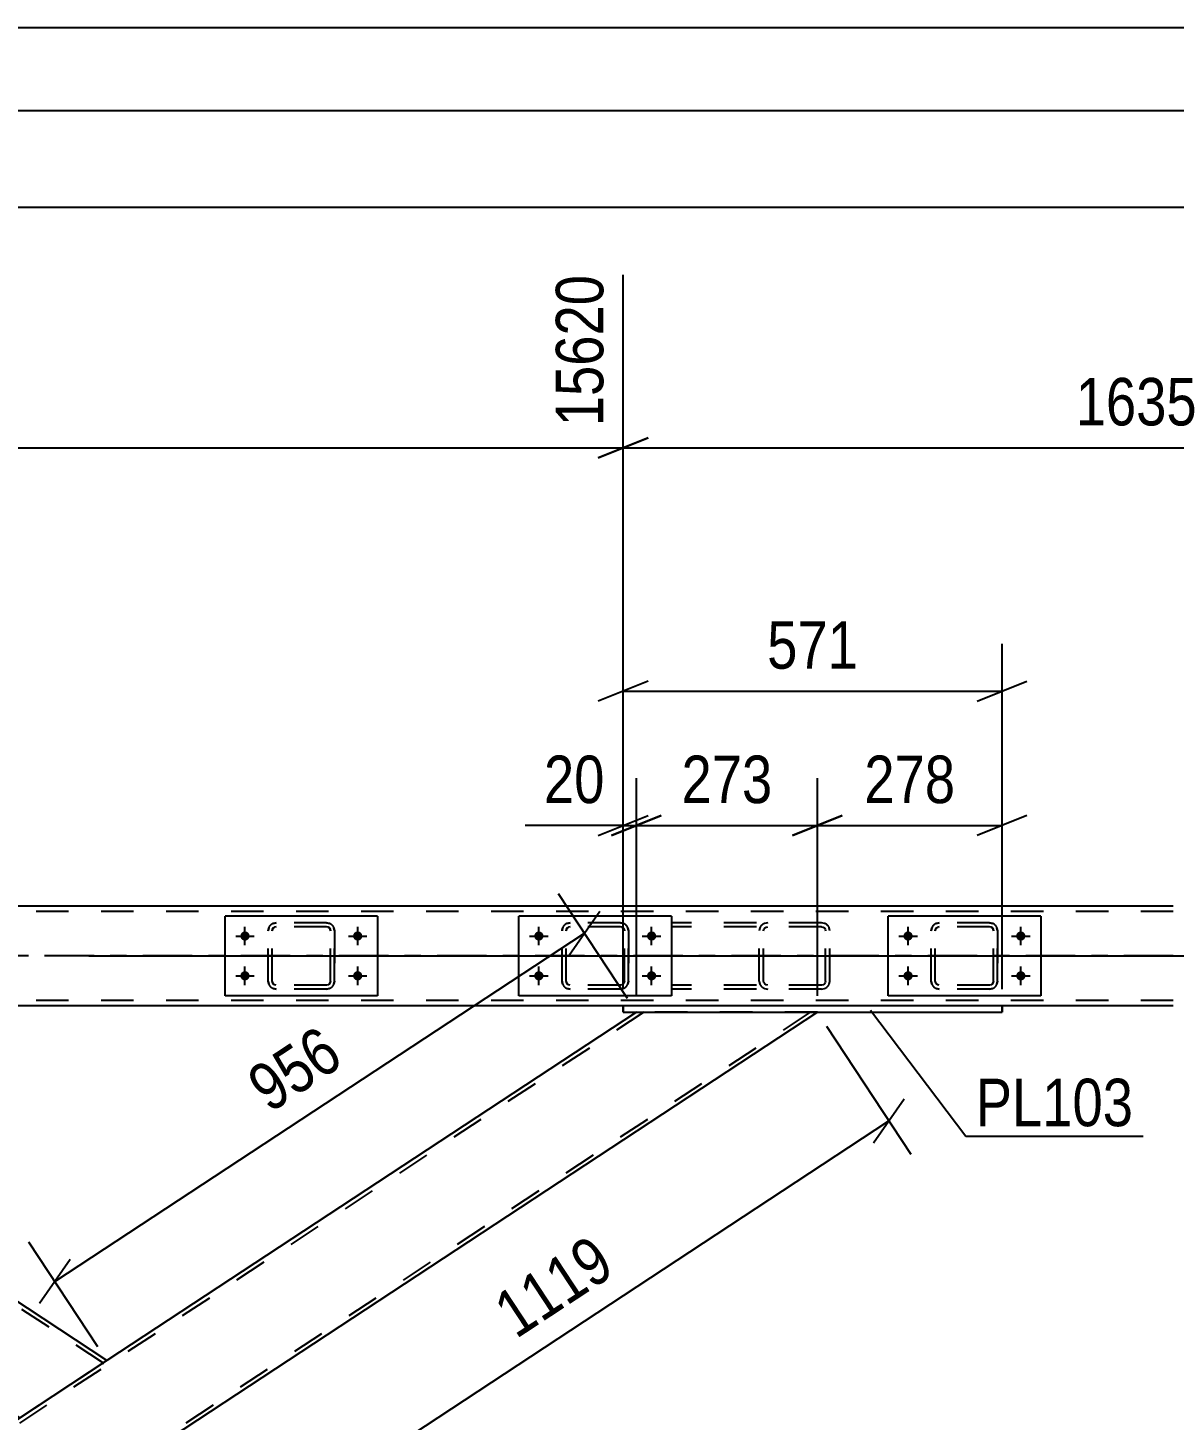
# Model space of a CAD drawing. Header units: millimetres. Extents: x -857 to 332, y -866 to -25.
# Drawn here: x -223.7 to -154.6, y -109 to -25.1 of the extents above; entities that cross this region are included whole.
import ezdxf

# ---------------------------------------------------------------- set-up
doc = ezdxf.new("R2010")
doc.units = ezdxf.units.MM
doc.linetypes.add('DXK_LINE_DOT2', pattern=[3.9198, 1.9599, -1.9599])
doc.linetypes.add('DXK_LINE_DOT3', pattern=[5.9187, 2.979, -0.9799, 0.9799, -0.9799])
doc.styles.add('Arial Narrow', font='ARIALN.TTF', dxfattribs={"height": 0.2})

# ---------------------------------------------------------------- blocks, each defined once
blk = doc.blocks.new('Unknown-570388934-1134')
at = {"color": 5, "linetype": 'Continuous'}
for p, q in [((332.353, -25.051), (-856.647, -25.051)), ((327.353, -30.051), (-851.647, -30.051))]:
    blk.add_line(p, q, dxfattribs=at)
blk = doc.blocks.new('Bolt-570388934-11972 - 11942')
at = {"linetype": 'Continuous'}
for points in [[(-170.637, -79.549, -1), (-170.637, -80.109, -1)], [(-163.837, -79.549, -1), (-163.837, -80.109, -1)], [(-170.637, -81.949, -1), (-170.637, -82.509, -1)], [(-163.837, -81.949, -1), (-163.837, -82.509, -1)]]:
    blk.add_hatch(color=1, dxfattribs=at).paths.add_polyline_path(points)
at = {"color": 1, "linetype": 'Continuous'}
for p, q in [((-170.637, -80.389), (-170.637, -79.269)), ((-163.837, -80.389), (-163.837, -79.269)), ((-171.197, -79.829), (-170.077, -79.829)), ((-164.397, -79.829), (-163.277, -79.829)), ((-171.197, -82.229), (-170.077, -82.229)), ((-170.637, -82.789), (-170.637, -81.669)), ((-164.397, -82.229), (-163.277, -82.229)), ((-163.837, -82.789), (-163.837, -81.669))]:
    blk.add_line(p, q, dxfattribs=at)
blk = doc.blocks.new('Part-570388934-12032 - 11942')
at = {"color": 7, "linetype": 'DXK_LINE_DOT2'}
for p, q in [((-209.237, -79.509), (-209.201, -79.326)), ((-209.201, -79.326), (-209.237, -79.509)), ((-209.237, -82.549), (-209.237, -79.509)), ((-209.237, -79.509), (-209.237, -79.509)), ((-209.237, -82.549), (-209.237, -79.509)), ((-208.997, -79.509), (-208.979, -79.417)), ((-208.979, -79.417), (-208.997, -79.509)), ((-208.997, -82.549), (-208.997, -79.509)), ((-208.997, -79.509), (-208.997, -79.509)), ((-208.997, -82.549), (-208.997, -79.509)), ((-208.979, -79.417), (-208.927, -79.34)), ((-208.927, -79.34), (-208.979, -79.417)), ((-208.941, -79.066), (-208.757, -79.029)), ((-208.757, -79.029), (-208.941, -79.066)), ((-208.927, -79.34), (-208.849, -79.288)), ((-208.757, -79.269), (-208.849, -79.288)), ((-205.717, -79.029), (-208.757, -79.029)), ((-205.717, -79.269), (-208.757, -79.269)), ((-205.717, -79.029), (-205.533, -79.066)), ((-205.533, -79.066), (-205.717, -79.029)), ((-205.625, -79.288), (-205.717, -79.269)), ((-205.625, -79.288), (-205.547, -79.34)), ((-205.547, -79.34), (-205.625, -79.288)), ((-205.547, -79.34), (-205.495, -79.417)), ((-205.495, -79.417), (-205.547, -79.34)), ((-205.495, -79.417), (-205.477, -79.509)), ((-205.477, -79.509), (-205.495, -79.417)), ((-205.477, -82.549), (-205.477, -79.509)), ((-205.477, -79.509), (-205.477, -79.509)), ((-205.477, -82.549), (-205.477, -79.509)), ((-205.274, -79.326), (-205.237, -79.509)), ((-205.237, -79.509), (-205.274, -79.326)), ((-205.237, -82.549), (-205.237, -79.509)), ((-205.237, -79.509), (-205.237, -79.509)), ((-205.237, -79.509), (-205.237, -82.549)), ((-209.237, -82.549), (-209.237, -82.549)), ((-209.201, -82.733), (-209.237, -82.549)), ((-209.237, -82.549), (-209.201, -82.733)), ((-208.997, -82.549), (-208.997, -82.549)), ((-208.979, -82.641), (-208.997, -82.549)), ((-208.997, -82.549), (-208.979, -82.641)), ((-208.927, -82.719), (-208.979, -82.641)), ((-208.979, -82.641), (-208.927, -82.719)), ((-208.757, -83.029), (-208.941, -82.993)), ((-208.941, -82.993), (-208.757, -83.029)), ((-208.849, -82.771), (-208.927, -82.719)), ((-208.927, -82.719), (-208.849, -82.771)), ((-208.757, -82.789), (-208.849, -82.771)), ((-205.717, -82.789), (-208.757, -82.789)), ((-205.717, -83.029), (-208.757, -83.029)), ((-205.625, -82.771), (-205.717, -82.789)), ((-205.533, -82.993), (-205.717, -83.029)), ((-205.717, -83.029), (-205.533, -82.993)), ((-205.547, -82.719), (-205.625, -82.771)), ((-205.495, -82.641), (-205.547, -82.719)), ((-205.547, -82.719), (-205.495, -82.641)), ((-205.477, -82.549), (-205.495, -82.641)), ((-205.495, -82.641), (-205.477, -82.549)), ((-205.477, -82.549), (-205.477, -82.549)), ((-205.237, -82.549), (-205.274, -82.733)), ((-205.274, -82.733), (-205.237, -82.549)), ((-205.237, -82.549), (-205.237, -82.549))]:
    blk.add_line(p, q, dxfattribs=at)
for centre, start, end in [((-208.757, -79.509), 112.5, 157.5), ((-208.757, -79.509), 112.5, 157.5), ((-205.717, -79.509), 22.5, 67.5), ((-205.717, -79.509), 22.5, 67.5), ((-208.757, -82.549), 202.5, 247.5), ((-208.757, -82.549), 202.5, 247.5), ((-205.717, -82.549), 292.5, 337.5), ((-205.717, -82.549), 292.5, 337.5)]:
    blk.add_arc(centre, 0.48, start, end, dxfattribs=at)
blk = doc.blocks.new('Part-570388934-12038 - 11942')
at = {"color": 7, "linetype": 'DXK_LINE_DOT2'}
for p, q in [((-191.509, -79.509), (-191.473, -79.326)), ((-191.473, -79.326), (-191.509, -79.509)), ((-191.509, -82.549), (-191.509, -79.509)), ((-191.509, -79.509), (-191.509, -79.509)), ((-191.509, -82.549), (-191.509, -79.509)), ((-191.269, -79.509), (-191.251, -79.418)), ((-191.251, -79.418), (-191.269, -79.509)), ((-191.269, -82.549), (-191.269, -79.509)), ((-191.269, -79.509), (-191.269, -79.509)), ((-191.269, -82.549), (-191.269, -79.509)), ((-191.251, -79.418), (-191.199, -79.34)), ((-191.199, -79.34), (-191.251, -79.418)), ((-191.213, -79.066), (-191.029, -79.029)), ((-191.029, -79.029), (-191.213, -79.066)), ((-191.199, -79.34), (-191.121, -79.288)), ((-191.029, -79.269), (-191.121, -79.288)), ((-187.989, -79.029), (-191.029, -79.029)), ((-187.989, -79.269), (-191.029, -79.269)), ((-187.989, -79.029), (-187.806, -79.066)), ((-187.806, -79.066), (-187.989, -79.029)), ((-187.898, -79.288), (-187.989, -79.269)), ((-187.898, -79.288), (-187.82, -79.34)), ((-187.82, -79.34), (-187.898, -79.288)), ((-187.82, -79.34), (-187.768, -79.418)), ((-187.768, -79.418), (-187.82, -79.34)), ((-187.768, -79.418), (-187.749, -79.509)), ((-187.749, -79.509), (-187.768, -79.418)), ((-187.749, -82.549), (-187.749, -79.509)), ((-187.749, -79.509), (-187.749, -79.509)), ((-187.749, -82.549), (-187.749, -79.509)), ((-187.546, -79.326), (-187.509, -79.509)), ((-187.509, -79.509), (-187.546, -79.326)), ((-187.509, -82.549), (-187.509, -79.509)), ((-187.509, -79.509), (-187.509, -79.509)), ((-187.509, -79.509), (-187.509, -82.549)), ((-191.509, -82.549), (-191.509, -82.549)), ((-191.473, -82.733), (-191.509, -82.549)), ((-191.509, -82.549), (-191.473, -82.733)), ((-191.269, -82.549), (-191.269, -82.549)), ((-191.251, -82.641), (-191.269, -82.549)), ((-191.269, -82.549), (-191.251, -82.641)), ((-191.199, -82.719), (-191.251, -82.641)), ((-191.251, -82.641), (-191.199, -82.719)), ((-191.029, -83.029), (-191.213, -82.993)), ((-191.213, -82.993), (-191.029, -83.029)), ((-191.121, -82.771), (-191.199, -82.719)), ((-191.199, -82.719), (-191.121, -82.771)), ((-191.029, -82.789), (-191.121, -82.771)), ((-187.989, -82.789), (-191.029, -82.789)), ((-187.989, -83.029), (-191.029, -83.029)), ((-187.898, -82.771), (-187.989, -82.789)), ((-187.806, -82.993), (-187.989, -83.029)), ((-187.989, -83.029), (-187.806, -82.993)), ((-187.82, -82.719), (-187.898, -82.771)), ((-187.768, -82.641), (-187.82, -82.719)), ((-187.82, -82.719), (-187.768, -82.641)), ((-187.749, -82.549), (-187.768, -82.641)), ((-187.768, -82.641), (-187.749, -82.549)), ((-187.749, -82.549), (-187.749, -82.549)), ((-187.509, -82.549), (-187.546, -82.733)), ((-187.546, -82.733), (-187.509, -82.549)), ((-187.509, -82.549), (-187.509, -82.549))]:
    blk.add_line(p, q, dxfattribs=at)
for centre, start, end in [((-191.029, -79.509), 112.5, 157.5), ((-191.029, -79.509), 112.5, 157.5), ((-187.989, -79.509), 22.5, 67.5), ((-187.989, -79.509), 22.5, 67.5), ((-191.029, -82.549), 202.5, 247.5), ((-191.029, -82.549), 202.5, 247.5), ((-187.989, -82.549), 292.5, 337.5), ((-187.989, -82.549), 292.5, 337.5)]:
    blk.add_arc(centre, 0.48, start, end, dxfattribs=at)
blk = doc.blocks.new('Part-570388934-12073 - 11942')
at = {"color": 7, "linetype": 'DXK_LINE_DOT2'}
for p, q in [((-169.237, -79.509), (-169.201, -79.326)), ((-169.201, -79.326), (-169.237, -79.509)), ((-169.237, -82.549), (-169.237, -79.509)), ((-169.237, -79.509), (-169.237, -79.509)), ((-169.237, -82.549), (-169.237, -79.509)), ((-168.997, -79.509), (-168.979, -79.417)), ((-168.979, -79.417), (-168.997, -79.509)), ((-168.997, -82.549), (-168.997, -79.509)), ((-168.997, -79.509), (-168.997, -79.509)), ((-168.997, -82.549), (-168.997, -79.509)), ((-168.979, -79.417), (-168.927, -79.34)), ((-168.927, -79.34), (-168.979, -79.417)), ((-168.941, -79.066), (-168.757, -79.029)), ((-168.757, -79.029), (-168.941, -79.066)), ((-168.927, -79.34), (-168.849, -79.288)), ((-168.757, -79.269), (-168.849, -79.288)), ((-165.717, -79.029), (-168.757, -79.029)), ((-165.717, -79.269), (-168.757, -79.269)), ((-165.717, -79.029), (-165.533, -79.066)), ((-165.533, -79.066), (-165.717, -79.029)), ((-165.625, -79.288), (-165.717, -79.269)), ((-165.625, -79.288), (-165.547, -79.34)), ((-165.547, -79.34), (-165.625, -79.288)), ((-165.547, -79.34), (-165.495, -79.417)), ((-165.495, -79.417), (-165.547, -79.34)), ((-165.495, -79.417), (-165.477, -79.509)), ((-165.477, -79.509), (-165.495, -79.417)), ((-165.477, -82.549), (-165.477, -79.509)), ((-165.477, -79.509), (-165.477, -79.509)), ((-165.477, -82.549), (-165.477, -79.509)), ((-165.274, -79.326), (-165.237, -79.509)), ((-165.237, -79.509), (-165.274, -79.326)), ((-165.237, -82.549), (-165.237, -79.509)), ((-165.237, -79.509), (-165.237, -79.509)), ((-165.237, -79.509), (-165.237, -82.549)), ((-169.237, -82.549), (-169.237, -82.549)), ((-169.201, -82.733), (-169.237, -82.549)), ((-169.237, -82.549), (-169.201, -82.733)), ((-168.997, -82.549), (-168.997, -82.549)), ((-168.979, -82.641), (-168.997, -82.549)), ((-168.997, -82.549), (-168.979, -82.641)), ((-168.927, -82.719), (-168.979, -82.641)), ((-168.979, -82.641), (-168.927, -82.719)), ((-168.757, -83.029), (-168.941, -82.993)), ((-168.941, -82.993), (-168.757, -83.029)), ((-168.849, -82.771), (-168.927, -82.719)), ((-168.927, -82.719), (-168.849, -82.771)), ((-168.757, -82.789), (-168.849, -82.771)), ((-165.717, -82.789), (-168.757, -82.789)), ((-165.717, -83.029), (-168.757, -83.029)), ((-165.625, -82.771), (-165.717, -82.789)), ((-165.533, -82.993), (-165.717, -83.029)), ((-165.717, -83.029), (-165.533, -82.993)), ((-165.547, -82.719), (-165.625, -82.771)), ((-165.495, -82.641), (-165.547, -82.719)), ((-165.547, -82.719), (-165.495, -82.641)), ((-165.477, -82.549), (-165.495, -82.641)), ((-165.495, -82.641), (-165.477, -82.549)), ((-165.477, -82.549), (-165.477, -82.549)), ((-165.237, -82.549), (-165.274, -82.733)), ((-165.274, -82.733), (-165.237, -82.549)), ((-165.237, -82.549), (-165.237, -82.549))]:
    blk.add_line(p, q, dxfattribs=at)
for centre, start, end in [((-168.757, -79.509), 112.5, 157.5), ((-168.757, -79.509), 112.5, 157.5), ((-165.717, -79.509), 22.5, 67.5), ((-165.717, -79.509), 22.5, 67.5), ((-168.757, -82.549), 202.5, 247.5), ((-168.757, -82.549), 202.5, 247.5), ((-165.717, -82.549), 292.5, 337.5), ((-165.717, -82.549), 292.5, 337.5)]:
    blk.add_arc(centre, 0.48, start, end, dxfattribs=at)
blk = doc.blocks.new('Part-570388934-12195 - 11942')
at = {"color": 7, "linetype": 'DXK_LINE_DOT2'}
for p, q in [((-175.867, -79.029), (-184.882, -79.029)), ((-175.867, -79.269), (-184.882, -79.269)), ((-179.574, -79.326), (-179.613, -79.509)), ((-179.613, -82.549), (-179.613, -79.509)), ((-179.358, -79.509), (-179.338, -79.417)), ((-179.358, -82.549), (-179.358, -79.509)), ((-179.338, -79.417), (-179.283, -79.34)), ((-179.102, -79.029), (-179.298, -79.066)), ((-179.283, -79.34), (-179.2, -79.288)), ((-179.2, -79.288), (-179.102, -79.269)), ((-175.672, -79.066), (-175.867, -79.029)), ((-175.867, -79.269), (-175.769, -79.288)), ((-175.769, -79.288), (-175.687, -79.34)), ((-175.687, -79.34), (-175.631, -79.417)), ((-175.631, -79.417), (-175.612, -79.509)), ((-175.612, -82.549), (-175.612, -79.509)), ((-175.356, -79.509), (-175.395, -79.326)), ((-175.356, -82.549), (-175.356, -79.509)), ((-175.867, -82.789), (-184.882, -82.789)), ((-175.867, -83.029), (-184.882, -83.029)), ((-179.613, -82.549), (-179.574, -82.733)), ((-179.338, -82.641), (-179.358, -82.549)), ((-179.283, -82.719), (-179.338, -82.641)), ((-179.298, -82.993), (-179.102, -83.029)), ((-179.2, -82.771), (-179.283, -82.719)), ((-179.102, -82.789), (-179.2, -82.771)), ((-175.769, -82.771), (-175.867, -82.789)), ((-175.867, -83.029), (-175.672, -82.993)), ((-175.687, -82.719), (-175.769, -82.771)), ((-175.631, -82.641), (-175.687, -82.719)), ((-175.612, -82.549), (-175.631, -82.641)), ((-175.395, -82.733), (-175.356, -82.549))]:
    blk.add_line(p, q, dxfattribs=at)
for centre, start, end in [((-179.122, -79.53), 110.75832, 155.68004), ((-175.848, -79.53), 24.31996, 69.24168), ((-179.122, -82.528), 204.31996, 249.24168), ((-175.848, -82.528), 290.75832, 335.68004)]:
    blk.add_arc(centre, 0.496, start, end, dxfattribs=at)
blk = doc.blocks.new('Part-570388934-12323 - 11942')
at = {"color": 2, "linetype": 'Continuous'}
for p, q in [((-187.822, -84.429), (-187.822, -84.029)), ((-187.822, -84.029), (-187.822, -84.029)), ((-164.965, -84.029), (-187.822, -84.029)), ((-187.822, -84.429), (-187.822, -84.429)), ((-187.822, -84.429), (-164.965, -84.429)), ((-164.965, -84.029), (-164.965, -84.429))]:
    blk.add_line(p, q, dxfattribs=at)
at = {"color": 7, "linetype": 'DXK_LINE_DOT2'}
for p, q in [((-187.822, -84.029), (-187.822, -84.429)), ((-164.965, -84.029), (-164.965, -84.029)), ((-164.965, -84.429), (-164.965, -84.029)), ((-164.965, -84.429), (-164.965, -84.429))]:
    blk.add_line(p, q, dxfattribs=at)
blk = doc.blocks.new('Part-570388934-12405 - 11942')
at = {"color": 7, "linetype": 'DXK_LINE_DOT2'}
for p, q in [((-186.585, -84.429), (-262.9, -134.628)), ((-176.541, -84.429), (-252.856, -134.628)), ((-176.104, -84.429), (-187.022, -84.429)), ((-187.022, -84.429), (-187.022, -84.429)), ((-176.104, -84.429), (-176.104, -84.429)), ((-176.104, -84.429), (-176.104, -84.429)), ((-218.961, -105.438), (-224.42, -109.029)), ((-213.502, -109.029), (-218.961, -112.62)), ((-261.528, -133.438), (-263.337, -134.628)), ((-263.337, -134.628), (-263.337, -134.628)), ((-263.337, -134.628), (-252.419, -134.628))]:
    blk.add_line(p, q, dxfattribs=at)
at = {"color": 2, "linetype": 'Continuous'}
for p, q in [((-187.022, -84.429), (-218.961, -105.438)), ((-176.104, -84.429), (-213.502, -109.029)), ((-224.42, -109.029), (-261.528, -133.438)), ((-218.961, -112.62), (-252.419, -134.628))]:
    blk.add_line(p, q, dxfattribs=at)
blk = doc.blocks.new('Part-570388934-12272 - 11942')
at = {"color": 2, "linetype": 'Continuous'}
for p, q in [((-261.528, -84.62), (-261.495, -84.598)), ((-224.42, -109.029), (-261.528, -84.62)), ((-261.239, -84.429), (-261.495, -84.598)), ((-261.253, -84.429), (-261.293, -84.465)), ((-218.961, -105.438), (-250.9, -84.429)), ((-218.961, -105.438), (-224.42, -109.029))]:
    blk.add_line(p, q, dxfattribs=at)
at = {"color": 7, "linetype": 'DXK_LINE_DOT2'}
for p, q in [((-261.495, -84.598), (-261.528, -84.62)), ((-224.201, -108.885), (-261.31, -84.476)), ((-250.9, -84.429), (-261.253, -84.429)), ((-261.253, -84.429), (-261.253, -84.429)), ((-261.239, -84.429), (-261.239, -84.429)), ((-219.179, -105.582), (-251.336, -84.429)), ((-219.397, -105.725), (-219.397, -105.725)), ((-219.397, -105.725), (-219.397, -105.725)), ((-219.23, -105.616), (-219.179, -105.582)), ((-219.179, -105.582), (-219.23, -105.616)), ((-219.23, -105.616), (-219.23, -105.616)), ((-219.089, -105.522), (-219.089, -105.522)), ((-218.994, -105.46), (-218.994, -105.46))]:
    blk.add_line(p, q, dxfattribs=at)
blk = doc.blocks.new('Part-570388934-12279 - 11942')
at = {"color": 2, "linetype": 'Continuous'}
for p, q in [((-162.637, -78.629), (-171.837, -78.629)), ((-171.837, -83.429), (-171.837, -78.629)), ((-162.637, -78.629), (-162.637, -83.429)), ((-162.637, -83.429), (-171.837, -83.429))]:
    blk.add_line(p, q, dxfattribs=at)
blk = doc.blocks.new('Bolt-570388934-12388 - 11942')
at = {"linetype": 'Continuous'}
for points in [[(-192.909, -79.549, -1), (-192.909, -80.109, -1)], [(-186.109, -79.549, -1), (-186.109, -80.109, -1)], [(-192.909, -81.949, -1), (-192.909, -82.509, -1)], [(-186.109, -81.949, -1), (-186.109, -82.509, -1)]]:
    blk.add_hatch(color=1, dxfattribs=at).paths.add_polyline_path(points)
at = {"color": 1, "linetype": 'Continuous'}
for p, q in [((-192.909, -80.389), (-192.909, -79.269)), ((-186.109, -80.389), (-186.109, -79.269)), ((-193.469, -79.829), (-192.349, -79.829)), ((-186.669, -79.829), (-185.549, -79.829)), ((-193.469, -82.229), (-192.349, -82.229)), ((-192.909, -82.789), (-192.909, -81.669)), ((-186.669, -82.229), (-185.549, -82.229)), ((-186.109, -82.789), (-186.109, -81.669))]:
    blk.add_line(p, q, dxfattribs=at)
blk = doc.blocks.new('Part-570388934-12453 - 11942')
at = {"color": 2, "linetype": 'Continuous'}
for p, q in [((-184.909, -78.629), (-194.109, -78.629)), ((-194.109, -83.429), (-194.109, -78.629)), ((-184.909, -78.629), (-184.909, -83.429)), ((-184.909, -83.429), (-194.109, -83.429))]:
    blk.add_line(p, q, dxfattribs=at)
blk = doc.blocks.new('Bolt-570388934-12454 - 11942')
at = {"linetype": 'Continuous'}
for points in [[(-210.637, -79.549, -1), (-210.637, -80.109, -1)], [(-203.837, -79.549, -1), (-203.837, -80.109, -1)], [(-210.637, -81.949, -1), (-210.637, -82.509, -1)], [(-203.837, -81.949, -1), (-203.837, -82.509, -1)]]:
    blk.add_hatch(color=1, dxfattribs=at).paths.add_polyline_path(points)
at = {"color": 1, "linetype": 'Continuous'}
for p, q in [((-210.637, -80.389), (-210.637, -79.269)), ((-203.837, -80.389), (-203.837, -79.269)), ((-211.197, -79.829), (-210.077, -79.829)), ((-204.397, -79.829), (-203.277, -79.829)), ((-211.197, -82.229), (-210.077, -82.229)), ((-210.637, -82.789), (-210.637, -81.669)), ((-204.397, -82.229), (-203.277, -82.229)), ((-203.837, -82.789), (-203.837, -81.669))]:
    blk.add_line(p, q, dxfattribs=at)
blk = doc.blocks.new('Part-570388934-12505 - 11942')
at = {"color": 7, "linetype": 'DXK_LINE_DOT2'}
for p, q in [((-154.637, -78.029), (-778.334, -78.029)), ((-154.637, -78.349), (-812.613, -78.349)), ((-154.637, -83.709), (-812.613, -83.709)), ((-164.965, -84.029), (-187.822, -84.029))]:
    blk.add_line(p, q, dxfattribs=at)
at = {"color": 2, "linetype": 'Continuous'}
for p, q in [((-154.637, -78.029), (-289.071, -78.029)), ((-187.822, -84.029), (-250.1, -84.029)), ((-154.637, -84.029), (-164.965, -84.029))]:
    blk.add_line(p, q, dxfattribs=at)
at = {"color": 7, "linetype": 'DXK_LINE_DOT3'}
blk.add_line((-154.637, -81.029), (-812.613, -81.029), dxfattribs=at)
blk = doc.blocks.new('Part-570388934-12527 - 11942')
at = {"color": 2, "linetype": 'Continuous'}
for p, q in [((-202.637, -78.629), (-211.837, -78.629)), ((-211.837, -83.429), (-211.837, -78.629)), ((-202.637, -78.629), (-202.637, -83.429)), ((-202.637, -83.429), (-211.837, -83.429))]:
    blk.add_line(p, q, dxfattribs=at)
blk = doc.blocks.new('StraightDimension-570388934-13106 - 11942')
at = {"color": 7, "linetype": 'Continuous'}
for p, q in [((-187.571, -83.594), (-191.726, -77.278)), ((-191.083, -80.984), (-189.236, -78.333)), ((-222.099, -100.668), (-190.16, -79.659)), ((-219.51, -104.603), (-223.665, -98.286)), ((-221.175, -99.342), (-223.022, -101.993))]:
    blk.add_line(p, q, dxfattribs=at)
at = {"color": 0}
blk.add_wipeout([(-203.749, -87.7), (-206.057, -84.191), (-211.642, -87.864), (-209.334, -91.373)], dxfattribs=at)
at = {"color": 3, "style": 'Arial Narrow'}
blk.add_text('956', height=2.8633, rotation=33.33468, dxfattribs=at).set_placement((-209.162, -90.542))
blk = doc.blocks.new('StraightDimension-570388934-13384 - 11942')
at = {"color": 7, "linetype": 'Continuous'}
for p, q in [((-117.617, -75.829), (-117.617, -68.095)), ((-117.617, -75.829), (-117.617, -68.095)), ((-118.217, -74.329), (-117.017, -77.329)), ((-122.717, -75.829), (-115.217, -75.829)), ((-117.617, -81.029), (-117.617, -75.829)), ((-117.017, -82.529), (-118.217, -79.529)), ((-220.046, -81.029), (-115.217, -81.029))]:
    blk.add_line(p, q, dxfattribs=at)
at = {"color": 0}
blk.add_wipeout([(-118.367, -68.62), (-122.567, -68.62), (-122.567, -75.304), (-118.367, -75.304)], dxfattribs=at)
at = {"color": 3, "style": 'Arial Narrow'}
blk.add_text('130', height=2.8633, rotation=90.00021, dxfattribs=at).set_placement((-118.967, -74.704))
blk = doc.blocks.new('StraightDimension-570388934-13392 - 11942')
at = {"color": 7, "linetype": 'Continuous'}
for p, q in [((-118.217, -79.529), (-117.017, -82.529)), ((-220.046, -81.029), (-115.217, -81.029)), ((-117.617, -86.229), (-117.617, -81.029)), ((-117.017, -87.729), (-118.217, -84.729)), ((-122.717, -86.229), (-115.217, -86.229)), ((-117.617, -86.229), (-117.617, -93.964)), ((-117.617, -86.229), (-117.617, -93.964))]:
    blk.add_line(p, q, dxfattribs=at)
at = {"color": 0}
blk.add_wipeout([(-118.367, -86.754), (-122.567, -86.754), (-122.567, -93.439), (-118.367, -93.439)], dxfattribs=at)
at = {"color": 3, "style": 'Arial Narrow'}
blk.add_text('130', height=2.8633, rotation=90.00021, dxfattribs=at).set_placement((-118.967, -92.839))
blk = doc.blocks.new('StraightDimension-570388934-13457 - 11942')
at = {"color": 7, "linetype": 'Continuous'}
blk.add_line((-812.613, -35.874), (-125.117, -35.874), dxfattribs=at)
blk = doc.blocks.new('StraightDimension-570388934-13116 - 11942')
at = {"color": 7, "linetype": 'Continuous'}
for p, q in [((-175.554, -85.265), (-170.476, -92.984)), ((-172.719, -92.305), (-170.872, -89.654)), ((-209.193, -115.579), (-171.795, -90.979)), ((-212.952, -109.865), (-207.874, -117.584)), ((-208.27, -114.253), (-210.117, -116.905))]:
    blk.add_line(p, q, dxfattribs=at)
at = {"color": 0}
blk.add_wipeout([(-187.35, -100.314), (-189.658, -96.805), (-196.77, -101.483), (-194.462, -104.992)], dxfattribs=at)
at = {"color": 3, "style": 'Arial Narrow'}
blk.add_text('1119', height=2.8633, rotation=33.33468, dxfattribs=at).set_placement((-194.291, -104.161))
blk = doc.blocks.new('StraightDimension-570388934-13845 - 11942')
at = {"color": 7, "linetype": 'Continuous'}
for p, q in [((-187.822, -83.029), (-187.822, -62.204)), ((-164.965, -83.029), (-164.965, -62.204)), ((-186.322, -64.454), (-189.322, -65.654)), ((-166.465, -65.654), (-163.465, -64.454)), ((-187.822, -65.054), (-164.965, -65.054))]:
    blk.add_line(p, q, dxfattribs=at)
at = {"color": 0}
blk.add_wipeout([(-173.051, -64.304), (-173.051, -60.104), (-179.736, -60.104), (-179.736, -64.304)], dxfattribs=at)
at = {"color": 3, "style": 'Arial Narrow'}
blk.add_text('571', height=2.8633, dxfattribs=at).set_placement((-179.136, -63.704))
blk = doc.blocks.new('StraightDimension-570388934-13856 - 11942')
at = {"color": 7, "linetype": 'Continuous'}
for p, q in [((-187.022, -83.429), (-187.022, -70.311)), ((-176.104, -83.429), (-176.104, -70.311)), ((-188.522, -73.761), (-185.522, -72.561)), ((-174.604, -72.561), (-177.604, -73.761)), ((-187.022, -73.161), (-176.104, -73.161))]:
    blk.add_line(p, q, dxfattribs=at)
at = {"color": 0}
blk.add_wipeout([(-178.221, -72.411), (-178.221, -68.211), (-184.905, -68.211), (-184.905, -72.411)], dxfattribs=at)
at = {"color": 3, "style": 'Arial Narrow'}
blk.add_text('273', height=2.8633, dxfattribs=at).set_placement((-184.305, -71.811))
blk = doc.blocks.new('StraightDimension-570388934-13864 - 11942')
at = {"color": 7, "linetype": 'Continuous'}
for p, q in [((-176.104, -83.429), (-176.104, -70.311)), ((-164.965, -83.029), (-164.965, -70.311)), ((-177.604, -73.761), (-174.604, -72.561)), ((-163.465, -72.561), (-166.465, -73.761)), ((-176.104, -73.161), (-164.965, -73.161))]:
    blk.add_line(p, q, dxfattribs=at)
at = {"color": 0}
blk.add_wipeout([(-167.192, -72.411), (-167.192, -68.211), (-173.877, -68.211), (-173.877, -72.411)], dxfattribs=at)
at = {"color": 3, "style": 'Arial Narrow'}
blk.add_text('278', height=2.8633, dxfattribs=at).set_placement((-173.277, -71.811))
blk = doc.blocks.new('StraightDimension-570388934-13874 - 11942')
at = {"color": 7, "linetype": 'Continuous'}
for p, q in [((-187.822, -83.029), (-187.822, -70.311)), ((-187.022, -83.429), (-187.022, -70.311)), ((-189.322, -73.761), (-186.322, -72.561)), ((-185.522, -72.561), (-188.522, -73.761)), ((-187.822, -73.161), (-193.728, -73.161)), ((-187.822, -73.161), (-193.728, -73.161)), ((-187.822, -73.161), (-187.022, -73.161))]:
    blk.add_line(p, q, dxfattribs=at)
at = {"color": 0}
blk.add_wipeout([(-188.347, -72.411), (-188.347, -68.211), (-193.203, -68.211), (-193.203, -72.411)], dxfattribs=at)
at = {"color": 3, "style": 'Arial Narrow'}
blk.add_text('20', height=2.8633, dxfattribs=at).set_placement((-192.603, -71.811))
blk = doc.blocks.new('StraightDimension-570388934-23545 - 11942')
at = {"color": 7, "linetype": 'Continuous'}
for p, q in [((-187.822, -83.029), (-187.822, -39.94)), ((-125.917, -77.029), (-125.917, -39.94)), ((-186.322, -49.781), (-189.322, -50.981)), ((-187.822, -50.381), (-125.917, -50.381)), ((-127.417, -50.981), (-124.417, -49.781))]:
    blk.add_line(p, q, dxfattribs=at)
at = {"color": 0}
blk.add_wipeout([(-152.613, -49.631), (-152.613, -45.431), (-161.126, -45.431), (-161.126, -49.631)], dxfattribs=at)
at = {"color": 3, "style": 'Arial Narrow'}
blk.add_text('1635', height=2.8633, dxfattribs=at).set_placement((-160.526, -49.031))
at = {"color": 0, "linetype": 'Continuous'}
blk.add_wipeout([(-126.517, -39.34), (-130.717, -39.34), (-130.717, -49.681), (-126.517, -49.681)], dxfattribs=at)
at = {"color": 3, "linetype": 'Continuous', "style": 'Arial Narrow'}
blk.add_text('17255', height=2.8633, rotation=90.00021, dxfattribs=at).set_placement((-127.117, -49.081))
blk = doc.blocks.new('StraightDimension-570388934-23546 - 11942')
at = {"color": 7, "linetype": 'Continuous'}
for p, q in [((-272.957, -83.029), (-272.957, -39.94)), ((-187.822, -83.029), (-187.822, -39.94)), ((-271.457, -49.781), (-274.457, -50.981)), ((-272.957, -50.381), (-187.822, -50.381)), ((-189.322, -50.981), (-186.322, -49.781))]:
    blk.add_line(p, q, dxfattribs=at)
at = {"color": 0}
blk.add_wipeout([(-226.133, -49.631), (-226.133, -45.431), (-234.645, -45.431), (-234.645, -49.631)], dxfattribs=at)
at = {"color": 3, "style": 'Arial Narrow'}
blk.add_text('2128', height=2.8633, dxfattribs=at).set_placement((-234.045, -49.031))
at = {"color": 0, "linetype": 'Continuous'}
blk.add_wipeout([(-188.422, -39.34), (-192.622, -39.34), (-192.622, -49.681), (-188.422, -49.681)], dxfattribs=at)
at = {"color": 3, "linetype": 'Continuous', "style": 'Arial Narrow'}
blk.add_text('15620', height=2.8633, rotation=90.00021, dxfattribs=at).set_placement((-189.022, -49.081))
blk = doc.blocks.new('Mark-570388934-12319 - 11942')
at = {"color": 30, "linetype": 'Continuous'}
for p, q in [((-172.896, -84.308), (-167.156, -91.899)), ((-167.156, -91.899), (-156.453, -91.899))]:
    blk.add_line(p, q, dxfattribs=at)
at = {"color": 0}
blk.add_wipeout([(-157.053, -91.299), (-157.053, -88.299), (-166.556, -88.299), (-166.556, -91.299)], dxfattribs=at)
blk.add_wipeout([(-157.053, -91.299), (-157.053, -88.299), (-166.556, -88.299), (-166.556, -91.299)], dxfattribs=at)
at = {"color": 3, "style": 'Arial Narrow'}
blk.add_text('PL103', height=2.8633, dxfattribs=at).set_placement((-166.556, -91.299))

msp = doc.modelspace()

# ---------------------------------------------------------------- block references
for name in ['Unknown-570388934-1134', 'Part-570388934-12505 - 11942', 'Part-570388934-12527 - 11942', 'Part-570388934-12453 - 11942', 'Part-570388934-12279 - 11942', 'Bolt-570388934-12454 - 11942', 'Part-570388934-12032 - 11942', 'Bolt-570388934-12388 - 11942', 'Part-570388934-12038 - 11942', 'Part-570388934-12195 - 11942', 'Bolt-570388934-11972 - 11942', 'Part-570388934-12073 - 11942', 'Part-570388934-12405 - 11942', 'Part-570388934-12272 - 11942', 'Part-570388934-12323 - 11942']:
    msp.add_blockref(name, (0, 0))

# ---------------------------------------------------------------- next in the draw order: block references
msp.add_blockref('StraightDimension-570388934-13106 - 11942', (0, 0))

# ---------------------------------------------------------------- next in the draw order: block references
msp.add_blockref('StraightDimension-570388934-13384 - 11942', (0, 0))

# ---------------------------------------------------------------- next in the draw order: block references
for name in ['StraightDimension-570388934-13457 - 11942', 'StraightDimension-570388934-13392 - 11942']:
    msp.add_blockref(name, (0, 0))

# ---------------------------------------------------------------- next in the draw order: block references
for name in ['StraightDimension-570388934-13845 - 11942', 'StraightDimension-570388934-13116 - 11942']:
    msp.add_blockref(name, (0, 0))

# ---------------------------------------------------------------- next in the draw order: block references
for name in ['StraightDimension-570388934-13856 - 11942', 'Mark-570388934-12319 - 11942']:
    msp.add_blockref(name, (0, 0))

# ---------------------------------------------------------------- next in the draw order: block references
for name in ['StraightDimension-570388934-13874 - 11942', 'StraightDimension-570388934-13864 - 11942']:
    msp.add_blockref(name, (0, 0))

# ---------------------------------------------------------------- next in the draw order: block references
msp.add_blockref('StraightDimension-570388934-23545 - 11942', (0, 0))

# ---------------------------------------------------------------- next in the draw order: block references
msp.add_blockref('StraightDimension-570388934-23546 - 11942', (0, 0))

doc.saveas('drawing.dxf')
